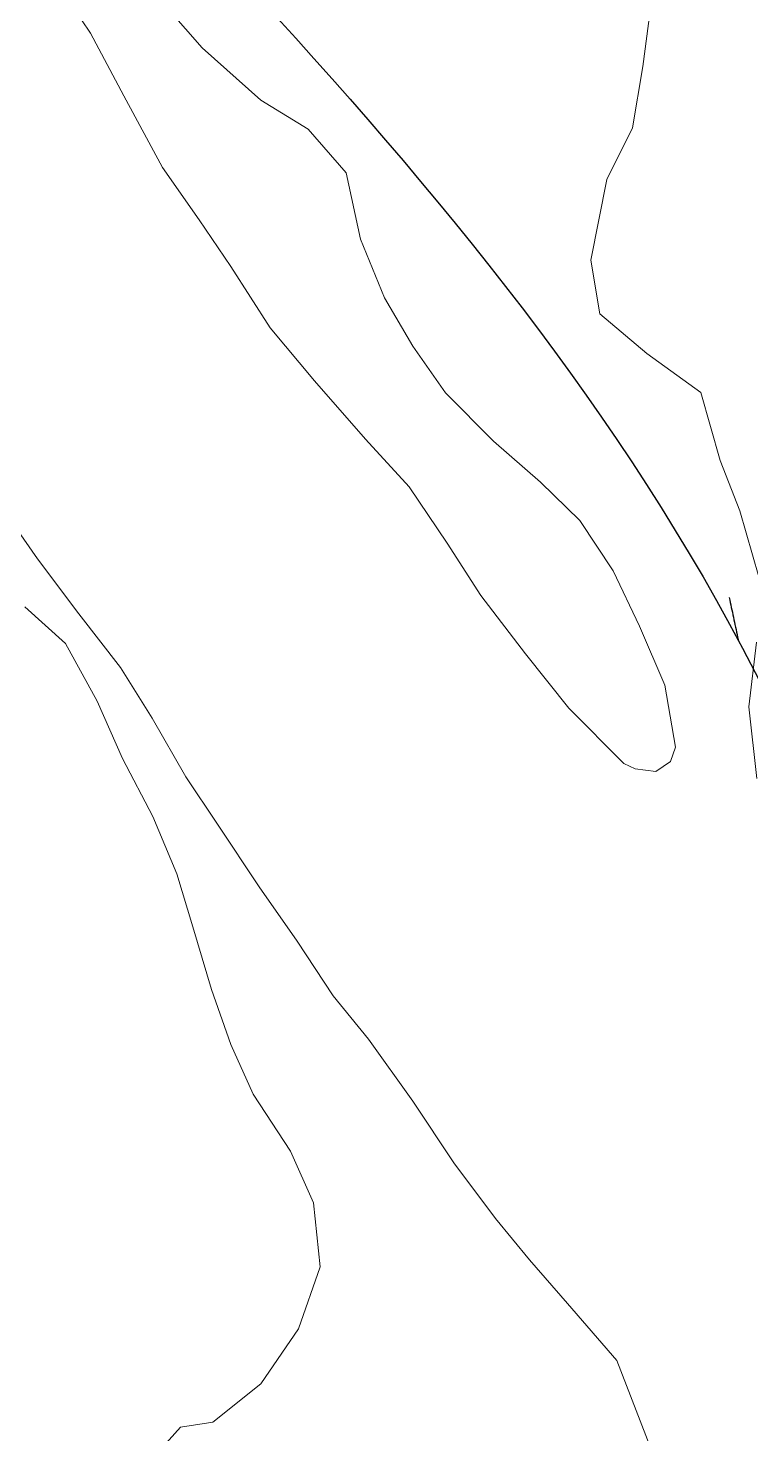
# Model space of a CAD drawing. Header units: metres. Extents: x 30 to 776, y 38 to 676.
# Drawn here: x 276.4 to 303.4, y 116.9 to 169.4 of the extents above; entities that cross this region are included whole.
import ezdxf

# ---------------------------------------------------------------- set-up
doc = ezdxf.new("R2010")
doc.units = ezdxf.units.M
doc.layers.add('01_Fina', color=7, linetype='Continuous')

msp = doc.modelspace()

# ---------------------------------------------------------------- linework, layer by layer
for points, knots in [([(151.569, 297.324), (159.758, 298.43), (168.086, 299.382), (185.387, 301.354), (194.356, 302.373), (206.527, 304.06), (209.895, 304.56), (215.867, 305.535), (218.483, 305.992), (223.043, 306.859), (224.992, 307.253), (228.822, 308.07), (230.708, 308.493), (236.32, 309.79), (239.998, 310.693), (247.467, 312.516), (251.258, 313.437), (256.903, 314.726), (258.598, 315.103), (263.814, 316.224), (267.465, 316.958), (272.264, 317.828), (273.172, 317.989), (274.696, 318.252), (275.303, 318.355), (276.563, 318.566), (277.219, 318.673), (278.591, 318.897), (279.3, 319.013), (280.749, 319.26), (281.492, 319.39), (283.382, 319.744), (284.544, 319.981), (286.225, 320.384), (286.719, 320.509), (288.339, 320.95), (289.512, 321.315), (291.125, 321.943), (291.536, 322.113), (292.129, 322.378), (292.299, 322.457), (292.471, 322.539), (301.763, 325.359), (309.942, 322.221), (316.04, 298.13), (302.802, 266.002), (299.563, 238.829), (303.101, 213.983), (313.184, 197.064), (324.21, 170.066), (325.101, 148.982), (333.598, 133.715), (328.833, 118.285), (311.638, 121.716), (303.568, 155.735), (269.89, 183.042), (244.037, 219.852), (220.089, 239.731), (196.555, 256.552), (177.079, 267.752), (161.582, 282.119), (149.065, 281.723), (136.699, 292.61), (146.188, 295.618), (151.569, 297.324)], [0, 0, 0, 0, 24.608147, 24.608147, 51.217252, 51.217252, 61.521155, 61.521155, 69.69487, 69.69487, 75.904931, 75.904931, 82.114992, 82.114992, 94.535115, 94.535115, 106.955238, 106.955238, 112.136541, 112.136541, 122.499148, 122.499148, 124.874527, 124.874527, 126.421372, 126.421372, 128.053833, 128.053833, 129.686294, 129.686294, 131.318755, 131.318755, 133.778243, 133.778243, 134.790779, 134.790779, 137.079473, 137.079473, 137.853625, 137.853625, 138.162479, 138.162479, 138.162479, 146.496918, 164.194171, 210.399196, 230.742012, 247.65208, 284.256418, 296.237102, 322.710596, 346.09408, 351.829167, 360.094137, 384.335023, 449.024837, 485.884379, 518.819297, 541.767406, 572.327373, 587.525959, 601.218371, 610.664925, 623.037386, 623.037386, 623.037386, 623.037386]), ([(302.561, 148.151), (302.59, 148.012), (302.613, 147.903), (302.666, 147.656), (302.692, 147.533), (302.771, 147.164), (302.823, 146.917), (302.884, 146.63), (302.893, 146.59), (302.901, 146.549)], [192.737637, 192.737637, 192.737637, 192.737637, 193.076734, 193.076734, 193.415831, 193.415831, 194.094025, 194.094025, 194.205696, 194.205696, 194.205696, 194.205696])]:
    msp.add_open_spline(points, degree=3, knots=knots)
at = {"layer": '01_Fina', "color": 252, "linetype": 'Continuous', "lineweight": 9, "true_color": 0x939598}
for points in [[(277.354, 171.238), (278.694, 169.228), (279.944, 166.888), (281.384, 164.218), (282.754, 162.258), (283.944, 160.518), (285.404, 158.218), (287.064, 156.238), (288.974, 154.058), (290.604, 152.278), (292.024, 150.178), (293.284, 148.218), (294.954, 146.048), (296.564, 144.008), (298.624, 141.948), (299.044, 141.748), (299.824, 141.648), (300.374, 142.018), (300.554, 142.558), (300.154, 144.868), (299.214, 147.078), (298.224, 149.148), (296.984, 151.018), (295.514, 152.458), (293.754, 153.988), (291.954, 155.788), (290.744, 157.538), (289.684, 159.348), (288.784, 161.538), (288.244, 164.008), (286.824, 165.638), (285.064, 166.728), (282.864, 168.678), (280.994, 170.828)], [(299.604, 170.068), (299.334, 167.988), (298.954, 165.698), (297.984, 163.768), (297.394, 160.748), (297.724, 158.748), (299.484, 157.258), (301.504, 155.808), (302.224, 153.268), (302.964, 151.388), (303.664, 148.918)], [(305.284, 101.728), (298.364, 119.638), (296.514, 121.768), (295.094, 123.398), (293.834, 124.948), (292.274, 127.028), (290.744, 129.328), (289.084, 131.648), (287.764, 133.268), (286.414, 135.308), (284.994, 137.338), (283.434, 139.678), (282.254, 141.448), (281.004, 143.638), (279.814, 145.528), (278.254, 147.538), (276.714, 149.588), (275.254, 151.668)], [(278.904, 113.628), (282.054, 117.148), (283.264, 117.338), (285.064, 118.768), (286.464, 120.828), (287.274, 123.138), (287.024, 125.538), (286.164, 127.468), (284.774, 129.588), (283.944, 131.448), (283.214, 133.498), (282.514, 135.848), (281.924, 137.828), (281.024, 139.968), (279.894, 142.138), (278.944, 144.278), (277.764, 146.428), (276.244, 147.798)], [(303.584, 146.478), (303.294, 144.068), (303.594, 141.388)]]:
    msp.add_lwpolyline(points, dxfattribs=at)

doc.saveas('drawing.dxf')
